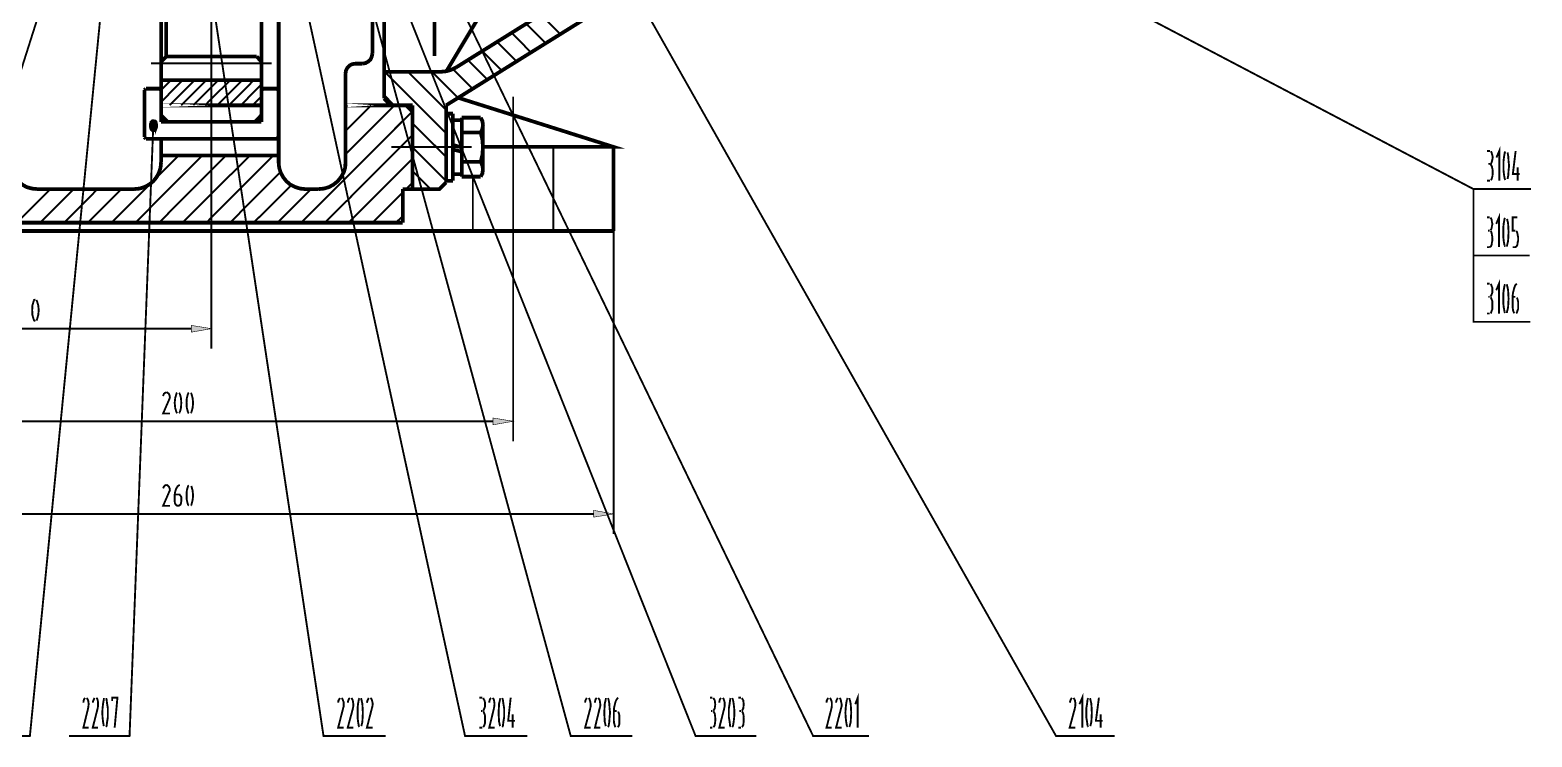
# Model space of a CAD drawing. Header units: millimetres. Extents: x -5 to 3318, y -968 to 297.
# Drawn here: x 500.7 to 799, y -323.1 to -182.8 of the extents above; entities that cross this region are included whole.
import ezdxf

# ---------------------------------------------------------------- set-up
doc = ezdxf.new("R2010")
doc.units = ezdxf.units.MM
doc.header["$LTSCALE"] = 0.25
doc.layers.add('H', color=7, linetype='Continuous')
doc.layers.add('P', color=7, linetype='Continuous')

msp = doc.modelspace()

# ---------------------------------------------------------------- hatches: boundary and pattern name
at = {"layer": 'H', "linetype": 'Continuous'}
for points in [[(532.73, -241.391), (532.73, -242.742), (536.737, -242.092), (532.73, -241.391)], [(592.694, -259.825), (592.694, -261.126), (596.653, -260.475), (592.694, -259.825)], [(612.631, -278.16), (612.631, -279.461), (616.59, -278.81), (612.631, -278.16)]]:
    msp.add_hatch(color=3, dxfattribs=at).paths.add_polyline_path(points)

# ---------------------------------------------------------------- linework, layer by layer
at = {"layer": 'P', "color": 3}
for points, const_width in [([(528.124, -118.208), (558.98, -322.893), (571.303, -322.893)], 0.375), ([(588.937, -118.91), (704.454, -322.893), (716.078, -322.893)], 0.375), ([(559.883, -123.667), (656.213, -322.893), (667.335, -322.893)], 0.375), ([(581.022, -187.939), (581.022, -137.745)], 0.747), ([(536.689, -147.213), (536.689, -232.723)], 0.375), ([(673.898, -154.776), (787.362, -214.34), (798.781, -214.34)], 0.375), ([(509.789, -156.48), (456.939, -322.893), (444.966, -322.893)], 0.375), ([(604.267, -156.08), (583.328, -191.046)], 0.747), ([(583.328, -197.709), (644.893, -159.386)], 0.747), ([(516.301, -163.444), (500.669, -322.893), (488.449, -322.893)], 0.375), ([(585.23, -190.242), (621.75, -167.499)], 0.747), ([(554.121, -171.507), (587.085, -322.893), (599.456, -322.893)], 0.375), ([(572.306, -170.856), (632.869, -322.893), (644.941, -322.893)], 0.375), ([(550.063, -176.068), (550.063, -208.978), (550.165, -210.08), (550.466, -211.034), (550.966, -211.985), (551.616, -212.786), (552.369, -213.436), (553.371, -213.939), (554.323, -214.237), (555.322, -214.34)], 0.747), ([(571.002, -196.354), (571.002, -175.815)], 0.747), ([(526.721, -176.417), (526.721, -201.014)], 0.747), ([(526.721, -176.417), (526.721, -197.709)], 0.747), ([(527.72, -188.038), (527.72, -176.417)], 0.747), ([(546.658, -176.417), (546.658, -201.014)], 0.747), ([(568.699, -180.725), (568.699, -187.388)], 0.747), ([(569.301, -180.725), (608.073, -322.893), (620.296, -322.893)], 0.375), ([(603.114, -185.383), (599.206, -181.526)], 0.375), ([(606.019, -183.58), (602.162, -179.723)], 0.375), ([(600.157, -187.186), (596.352, -183.33)], 0.375), ([(527.72, -188.038), (526.721, -189.041)], 0.747), ([(527.72, -188.038), (545.706, -188.038)], 0.747), ([(545.706, -188.038), (546.658, -189.041)], 0.747), ([(566.697, -189.441), (567.296, -189.342), (567.847, -189.041), (568.298, -188.64), (568.548, -188.089), (568.699, -187.388)], 0.747), ([(594.398, -190.844), (590.49, -186.936)], 0.375), ([(597.303, -188.99), (593.447, -185.133)], 0.375), ([(524.716, -189.393), (548.711, -189.393)], 0.375), ([(565.393, -189.441), (564.692, -189.541), (564.192, -189.793), (563.74, -190.242), (563.439, -190.793), (563.34, -191.446)], 0.747), ([(565.393, -189.441), (566.697, -189.441)], 0.747), ([(571.002, -191.046), (582.424, -191.046)], 0.747), ([(583.328, -203.266), (572.456, -192.398), (571.104, -191.046)], 0.375), ([(583.328, -198.609), (575.762, -191.046)], 0.375), ([(585.682, -196.254), (580.522, -191.046)], 0.375), ([(582.424, -191.046), (583.427, -190.944), (584.378, -190.643), (585.23, -190.242)], 0.747), ([(588.587, -194.451), (584.679, -190.543)], 0.375), ([(591.541, -192.648), (587.636, -188.74)], 0.375), ([(526.721, -192.699), (546.658, -192.699)], 0.747), ([(526.721, -194.701), (528.723, -192.699)], 0.375), ([(526.721, -197.055), (531.029, -192.699)], 0.375), ([(528.422, -197.709), (533.383, -192.699)], 0.375), ([(530.728, -197.709), (535.738, -192.699)], 0.375), ([(533.131, -197.709), (536.689, -194.102), (538.14, -192.699)], 0.375), ([(536.689, -196.405), (539.543, -193.65)], 0.375), ([(537.842, -197.709), (539.844, -195.703), (542.849, -192.699)], 0.375), ([(539.543, -193.65), (540.495, -192.699)], 0.375), ([(540.197, -197.709), (545.155, -192.699)], 0.375), ([(542.551, -197.709), (546.658, -193.551)], 0.375), ([(563.34, -191.446), (563.34, -208.978)], 0.747), ([(523.713, -194.4), (523.415, -194.701)], 0.747), ([(523.415, -194.701), (523.415, -204.019)], 0.747), ([(523.713, -194.4), (526.42, -194.4)], 0.747), ([(526.42, -194.4), (526.721, -194.701), (526.721, -197.709)], 0.747), ([(535.485, -197.709), (536.689, -196.405)], 0.375), ([(544.854, -197.709), (546.658, -195.905)], 0.375), ([(547.058, -194.4), (546.658, -194.701), (546.658, -197.709)], 0.747), ([(547.058, -194.4), (549.662, -194.4)], 0.747), ([(549.662, -194.4), (550.063, -194.701)], 0.747), ([(550.063, -194.701), (550.063, -204.019), (549.662, -204.371)], 0.747), ([(571.002, -196.354), (572.357, -197.709)], 0.747), ([(573.007, -197.709), (571.002, -195.652)], 0.375), ([(590.641, -205.973), (616.59, -205.973), (585.682, -196.203)], 0.747), ([(596.653, -196.005), (596.653, -232.723)], 0.375), ([(526.721, -197.709), (546.658, -197.709), (526.721, -197.709)], 0.747), ([(526.721, -199.66), (528.021, -201.014)], 0.747), ([(546.658, -199.66), (545.354, -201.014)], 0.747), ([(563.34, -197.709), (575.361, -197.709), (563.34, -197.709)], 0.747), ([(563.34, -198.058), (563.74, -197.709)], 0.375), ([(563.34, -202.818), (568.449, -197.709)], 0.375), ([(563.34, -207.475), (573.106, -197.709)], 0.375), ([(572.357, -197.709), (576.665, -197.709)], 0.747), ([(574.759, -200.764), (576.614, -198.961)], 0.375), ([(575.361, -197.709), (576.665, -199.009)], 0.747), ([(576.665, -214.34), (576.665, -197.709)], 0.747), ([(576.665, -199.009), (576.665, -214.34)], 0.747), ([(583.328, -213.036), (583.328, -197.709)], 0.747), ([(583.328, -199.361), (584.679, -199.361)], 0.747), ([(584.679, -212.687), (584.679, -199.361)], 0.747), ([(586.432, -200.162), (586.432, -211.883)], 0.747), ([(590.189, -200.162), (586.432, -200.162)], 0.747), ([(590.189, -203.119), (590.541, -202.366), (590.641, -201.665), (590.541, -200.864), (590.189, -200.162)], 0.747), ([(525.167, -201.815), (520.459, -322.893), (508.434, -322.893)], 0.375), ([(524.815, -200.813), (524.517, -201.364), (524.517, -202.065), (524.665, -202.568), (524.966, -202.818), (525.468, -202.818), (525.718, -202.568)], 0.375), ([(524.517, -201.364), (525.869, -201.364)], 0.375), ([(524.517, -201.565), (525.917, -201.565)], 0.375), ([(524.517, -201.716), (525.917, -201.716)], 0.375), ([(524.517, -201.915), (525.917, -201.915)], 0.375), ([(524.517, -202.065), (525.917, -202.065)], 0.375), ([(525.468, -200.662), (524.966, -200.662), (524.815, -200.813), (525.619, -200.813)], 0.375), ([(524.565, -202.267), (525.818, -202.267)], 0.375), ([(524.616, -202.366), (524.616, -201.165), (525.818, -201.165)], 0.375), ([(524.616, -202.417), (525.769, -202.417)], 0.375), ([(524.665, -201.014), (525.769, -201.014)], 0.375), ([(524.716, -200.912), (524.716, -202.568)], 0.375), ([(524.815, -202.616), (525.619, -202.616)], 0.375), ([(524.866, -200.764), (524.866, -202.667)], 0.375), ([(524.917, -200.713), (524.917, -202.818)], 0.375), ([(525.017, -200.662), (525.017, -202.818)], 0.375), ([(525.167, -200.662), (525.167, -202.818)], 0.375), ([(525.267, -200.662), (525.267, -202.818)], 0.375), ([(525.417, -200.662), (525.417, -202.818)], 0.375), ([(525.468, -200.662), (525.769, -200.912), (525.917, -201.463), (525.917, -202.065), (525.718, -202.568), (525.718, -200.864)], 0.375), ([(525.517, -200.713), (525.517, -202.818)], 0.375), ([(525.568, -200.764), (525.568, -202.667)], 0.375), ([(525.818, -201.114), (525.818, -202.315)], 0.375), ([(526.721, -201.014), (545.354, -201.014)], 0.747), ([(528.021, -201.014), (546.658, -201.014)], 0.747), ([(563.039, -212.485), (574.759, -200.764)], 0.375), ([(581.374, -205.973), (576.665, -201.315)], 0.375), ([(584.679, -200.662), (586.432, -200.662)], 0.747), ([(590.189, -203.119), (586.432, -203.119)], 0.747), ([(590.189, -211.883), (590.541, -211.233), (590.641, -210.432), (590.541, -209.679), (590.189, -208.929), (590.541, -207.475), (590.641, -206.072), (590.541, -204.57), (590.189, -203.119)], 0.747), ([(590.641, -201.665), (590.641, -210.432)], 0.747), ([(523.415, -204.019), (523.713, -204.371)], 0.747), ([(523.713, -204.371), (549.662, -204.371)], 0.747), ([(526.721, -204.371), (526.721, -208.978)], 0.747), ([(563.891, -216.393), (575.762, -204.471)], 0.375), ([(587.934, -205.973), (572.456, -205.973)], 0.375), ([(575.762, -204.471), (576.665, -203.567)], 0.375), ([(583.328, -207.978), (581.374, -205.973)], 0.375), ([(582.674, -205.973), (588.386, -205.973)], 0.375), ([(584.83, -205.624), (586.432, -206.072)], 0.747), ([(604.616, -205.973), (604.616, -222.655)], 0.375), ([(616.59, -205.973), (616.59, -222.655)], 0.747), ([(496.764, -208.978), (496.864, -210.08), (497.213, -211.034), (497.665, -211.985), (498.366, -212.786), (499.119, -213.436), (500.019, -213.939), (501.073, -214.237), (502.072, -214.34)], 0.747), ([(521.41, -214.34), (522.461, -214.237), (523.415, -213.939), (524.366, -213.436), (525.167, -212.786), (525.818, -211.985), (526.32, -211.034), (526.618, -210.08), (526.721, -208.978)], 0.747), ([(521.612, -221.002), (524.517, -218.097), (534.886, -207.677)], 0.375), ([(525.619, -212.235), (530.225, -207.677)], 0.375), ([(526.32, -221.002), (536.689, -210.582), (539.594, -207.677)], 0.375), ([(550.063, -207.677), (526.721, -207.677)], 0.747), ([(542, -210.031), (544.354, -207.677)], 0.375), ([(542.599, -214.087), (549.012, -207.677)], 0.375), ([(558.029, -214.34), (559.08, -214.237), (560.082, -213.939), (560.985, -213.436), (561.786, -212.786), (562.437, -211.985), (562.988, -211.034), (563.289, -210.08), (563.34, -208.978)], 0.747), ([(563.99, -221.002), (564.692, -220.25), (576.665, -208.276)], 0.375), ([(583.328, -212.735), (576.665, -206.072)], 0.375), ([(584.679, -206.473), (586.432, -206.924)], 0.747), ([(590.189, -208.929), (586.432, -208.929)], 0.747), ([(790.065, -206.774), (790.616, -206.774)], 0.375), ([(790.818, -209.279), (790.917, -209.128), (791.017, -208.827), (791.119, -208.427), (791.167, -208.077), (791.119, -207.677), (791.017, -207.325), (790.917, -207.024), (790.818, -206.825)], 0.375), ([(792.471, -212.687), (792.471, -206.774), (791.92, -208.077)], 0.375), ([(793.573, -207.075), (793.422, -207.927), (793.323, -208.827), (793.323, -209.73), (793.323, -210.631), (793.422, -211.534), (793.573, -212.335)], 0.375), ([(793.672, -206.873), (793.573, -207.075)], 0.375), ([(794.124, -212.335), (794.274, -211.534), (794.325, -210.631), (794.425, -209.73), (794.325, -208.827), (794.274, -207.927), (794.124, -207.075)], 0.375), ([(795.728, -206.774), (795.175, -211.332), (796.529, -211.332)], 0.375), ([(536.689, -215.291), (542, -210.031)], 0.375), ([(543.201, -218.196), (550.415, -210.983)], 0.375), ([(580.272, -214.34), (577.767, -211.883), (576.665, -210.733)], 0.375), ([(584.679, -211.383), (586.432, -211.383)], 0.747), ([(590.189, -211.883), (586.432, -211.883)], 0.747), ([(588.636, -211.883), (588.636, -222.655)], 0.375), ([(790.616, -209.33), (790.318, -209.33)], 0.375), ([(791.167, -210.682), (791.119, -210.332), (791.017, -209.881), (790.917, -209.679), (790.818, -209.48), (790.616, -209.33)], 0.375), ([(790.818, -212.584), (790.917, -212.434), (791.017, -212.136), (791.119, -211.784), (791.167, -211.332)], 0.375), ([(791.167, -210.682), (791.167, -211.332)], 0.375), ([(796.129, -210.031), (796.129, -212.687)], 0.375), ([(498.065, -221.002), (504.728, -214.34)], 0.375), ([(502.072, -214.34), (521.41, -214.34)], 0.747), ([(502.726, -221.002), (509.388, -214.34)], 0.375), ([(507.483, -221.002), (511.041, -217.444), (514.097, -214.34)], 0.375), ([(512.191, -221.002), (518.854, -214.34)], 0.375), ([(516.852, -221.002), (524.616, -213.286)], 0.375), ([(536.689, -220), (542.599, -214.087)], 0.375), ([(545.104, -221.002), (552.568, -213.587)], 0.375), ([(549.864, -221.002), (556.475, -214.34)], 0.375), ([(554.573, -221.002), (563.039, -212.485)], 0.375), ([(555.322, -214.34), (558.029, -214.34)], 0.747), ([(574.711, -214.34), (576.665, -214.34)], 0.747), ([(574.711, -221.002), (574.711, -214.34)], 0.747), ([(575.361, -214.34), (576.665, -213.036)], 0.375), ([(583.328, -213.036), (581.973, -214.34), (576.665, -214.34)], 0.747), ([(584.679, -212.687), (583.328, -212.687)], 0.747), ([(787.362, -214.34), (787.362, -227.514), (798.531, -227.514)], 0.375), ([(790.616, -212.687), (790.065, -212.687)], 0.375), ([(793.573, -212.335), (793.672, -212.536)], 0.375), ([(530.978, -221.002), (536.689, -215.291)], 0.375), ([(559.23, -221.002), (563.891, -216.393)], 0.375), ([(568.699, -221.002), (574.711, -214.99)], 0.375), ([(483.439, -221.002), (574.711, -221.002)], 0.747), ([(535.738, -221.002), (536.689, -220)], 0.375), ([(540.446, -221.002), (543.201, -218.196)], 0.375), ([(573.356, -221.002), (574.711, -219.699)], 0.375), ([(790.017, -219.949), (790.568, -219.949)], 0.375), ([(790.719, -222.505), (790.869, -222.354), (790.969, -222.053), (791.017, -221.704), (791.119, -221.252), (791.017, -220.852), (790.969, -220.451), (790.869, -220.198), (790.719, -220)], 0.375), ([(792.42, -225.861), (792.42, -219.949), (791.869, -221.252)], 0.375), ([(793.522, -220.25), (793.371, -221.102), (793.272, -221.954), (793.272, -222.854), (793.272, -223.805), (793.371, -224.708), (793.522, -225.509)], 0.375), ([(793.624, -220.051), (793.522, -220.25)], 0.375), ([(794.024, -225.509), (794.223, -224.708), (794.274, -223.805), (794.325, -222.854), (794.274, -221.954), (794.223, -221.102), (794.024, -220.25)], 0.375), ([(795.677, -222.604), (795.126, -222.604), (795.126, -219.949), (796.078, -219.949)], 0.375), ([(443.512, -222.655), (616.59, -222.655)], 0.747), ([(616.59, -222.655), (616.59, -282.818)], 0.375), ([(790.568, -222.604), (790.267, -222.604)], 0.375), ([(791.119, -223.908), (791.017, -223.456), (790.969, -223.104), (790.869, -222.806), (790.719, -222.655)], 0.375), ([(795.126, -225.861), (795.677, -225.861), (795.828, -225.759), (795.978, -225.609), (796.078, -225.359), (796.129, -224.907), (796.228, -224.558), (796.228, -223.908), (796.129, -223.456), (796.078, -223.104), (795.978, -222.806), (795.828, -222.655)], 0.375), ([(790.568, -225.861), (790.017, -225.861)], 0.375), ([(790.568, -225.861), (790.719, -225.759), (790.869, -225.609), (790.969, -225.359), (791.017, -224.907), (791.119, -224.558)], 0.375), ([(791.119, -223.908), (791.119, -224.558)], 0.375), ([(793.522, -225.509), (793.624, -225.759)], 0.375), ([(793.973, -225.759), (794.024, -225.509)], 0.375), ([(787.362, -227.514), (787.362, -240.689), (798.634, -240.689)], 0.375), ([(536.689, -232.723), (536.689, -245.997)], 0.375), ([(596.653, -232.723), (596.653, -264.434)], 0.375), ([(792.42, -239.036), (792.42, -233.123), (791.869, -234.427)], 0.375), ([(790.017, -233.123), (790.568, -233.123)], 0.375), ([(790.568, -235.728), (790.318, -235.728)], 0.375), ([(790.719, -235.679), (790.869, -235.478), (790.969, -235.228), (791.119, -234.827), (791.119, -234.427), (791.119, -233.975), (790.969, -233.626), (790.869, -233.325), (790.719, -233.174)], 0.375), ([(793.522, -233.475), (793.371, -234.327), (793.272, -235.128), (793.272, -236.131), (793.272, -236.98), (793.371, -237.832), (793.522, -238.684)], 0.375), ([(793.624, -233.226), (793.522, -233.475)], 0.375), ([(794.024, -233.475), (793.973, -233.226)], 0.375), ([(794.024, -238.684), (794.223, -237.832), (794.274, -236.98), (794.325, -236.131), (794.274, -235.128), (794.223, -234.327), (794.024, -233.475)], 0.375), ([(795.978, -233.123), (795.677, -233.373), (795.476, -233.876), (795.325, -234.427), (795.175, -235.077), (795.126, -235.728), (795.126, -237.733), (795.175, -238.133), (795.226, -238.485), (795.376, -238.835), (795.476, -238.985)], 0.375), ([(795.677, -235.728), (795.126, -235.728)], 0.375), ([(501.422, -236.531), (501.172, -237.432), (501.121, -238.383), (501.172, -239.334), (501.422, -240.238)], 0.375), ([(501.774, -236.281), (501.521, -236.33), (501.422, -236.531)], 0.375), ([(502.072, -236.531), (501.973, -236.33)], 0.375), ([(502.072, -240.238), (502.325, -239.334), (502.425, -238.383), (502.325, -237.432), (502.072, -236.531)], 0.375), ([(791.119, -237.082), (791.119, -236.631), (790.969, -236.281), (790.869, -235.98), (790.719, -235.83)], 0.375), ([(790.719, -238.985), (790.869, -238.835), (790.969, -238.485), (791.119, -238.133), (791.119, -237.733)], 0.375), ([(791.119, -237.082), (791.119, -237.733)], 0.375), ([(793.522, -238.684), (793.624, -238.934)], 0.375), ([(793.973, -238.934), (794.024, -238.684)], 0.375), ([(795.828, -238.985), (795.978, -238.835), (796.078, -238.485), (796.228, -238.133), (796.228, -237.733), (796.228, -237.082), (796.228, -236.73), (796.129, -236.33), (796.078, -236.131), (795.978, -235.878)], 0.375), ([(501.422, -240.238), (501.521, -240.439), (501.774, -240.487)], 0.375), ([(501.973, -240.439), (502.072, -240.238)], 0.375), ([(532.73, -241.391), (532.73, -242.742), (536.689, -242.041), (532.73, -241.391)], 0.108), ([(790.568, -239.036), (790.017, -239.036)], 0.375), ([(532.73, -242.041), (467.458, -242.041)], 0.375), ([(528.322, -256.119), (527.121, -258.874), (528.473, -258.874)], 0.375), ([(527.823, -254.665), (527.522, -254.764), (527.272, -254.966), (527.121, -255.417)], 0.375), ([(528.322, -256.119), (528.473, -255.716), (528.422, -255.366), (528.271, -254.966), (528.021, -254.764), (527.823, -254.665)], 0.375), ([(529.777, -254.915), (529.524, -255.818), (529.424, -256.769), (529.524, -257.772), (529.777, -258.672)], 0.375), ([(529.927, -254.764), (529.777, -254.915)], 0.375), ([(530.427, -254.915), (530.276, -254.764)], 0.375), ([(530.427, -258.672), (530.677, -257.772), (530.728, -256.769), (530.677, -255.818), (530.427, -254.915)], 0.375), ([(532.08, -254.915), (531.83, -255.818), (531.779, -256.769), (531.83, -257.772), (532.08, -258.672)], 0.375), ([(532.23, -254.764), (532.08, -254.915)], 0.375), ([(532.73, -254.915), (532.631, -254.764)], 0.375), ([(532.73, -258.672), (532.983, -257.772), (533.082, -256.769), (532.983, -255.818), (532.73, -254.915)], 0.375), ([(529.777, -258.672), (529.927, -258.822)], 0.375), ([(530.276, -258.822), (530.427, -258.672)], 0.375), ([(532.08, -258.672), (532.23, -258.822)], 0.375), ([(532.631, -258.822), (532.73, -258.672)], 0.375), ([(467.458, -260.424), (592.643, -260.424)], 0.375), ([(592.643, -259.774), (592.643, -261.126), (596.653, -260.424), (592.643, -259.774)], 0.108), ([(528.322, -274.451), (527.121, -277.206), (528.473, -277.206)], 0.375), ([(527.823, -273.048), (527.522, -273.15), (527.272, -273.4), (527.121, -273.75)], 0.375), ([(528.322, -274.451), (528.473, -274.102), (528.422, -273.75), (528.271, -273.4), (528.021, -273.15), (527.823, -273.048)], 0.375), ([(530.427, -273.048), (530.026, -273.301), (529.725, -273.801), (529.524, -274.352), (529.424, -274.954), (529.424, -276.306), (529.476, -276.706), (529.626, -276.956), (529.825, -277.158), (530.075, -277.206), (530.328, -277.158), (530.577, -276.956), (530.677, -276.706), (530.728, -276.306), (530.728, -275.854), (530.728, -275.454), (530.577, -275.204), (530.376, -274.954), (530.075, -274.954), (529.424, -274.954)], 0.375), ([(532.08, -273.25), (531.83, -274.201), (531.779, -275.204), (531.83, -276.056), (532.08, -277.058)], 0.375), ([(532.23, -273.15), (532.08, -273.25)], 0.375), ([(532.73, -277.058), (532.983, -276.056), (533.082, -275.204), (532.983, -274.201), (532.73, -273.25)], 0.375), ([(532.08, -277.058), (532.23, -277.158)], 0.375), ([(532.631, -277.158), (532.73, -277.058)], 0.375), ([(612.631, -278.81), (447.471, -278.81)], 0.375), ([(612.631, -278.109), (612.631, -279.461), (616.59, -278.81), (612.631, -278.109)], 0.108), ([(511.64, -315.33), (511.442, -315.58), (511.342, -315.881), (511.291, -316.281)], 0.375), ([(512.242, -317.332), (512.294, -316.983), (512.342, -316.531), (512.294, -316.182), (512.242, -315.83), (512.092, -315.529), (511.941, -315.33)], 0.375), ([(513.495, -315.33), (513.395, -315.58), (513.245, -315.881), (513.146, -316.281)], 0.375), ([(514.145, -317.332), (514.196, -316.983), (514.196, -316.531), (514.196, -316.182), (514.145, -315.83), (514.046, -315.529), (513.844, -315.33)], 0.375), ([(515.349, -315.631), (515.199, -316.48), (515.097, -317.383), (515.048, -318.284), (515.097, -319.187), (515.199, -320.087), (515.349, -320.939)], 0.375), ([(515.398, -315.378), (515.349, -315.631)], 0.375), ([(515.9, -315.631), (515.798, -315.378)], 0.375), ([(515.9, -320.939), (516, -320.087), (516.15, -319.187), (516.15, -318.284), (516.15, -317.383), (516, -316.48), (515.9, -315.631)], 0.375), ([(517.502, -321.24), (518.053, -315.279), (517.002, -315.279), (517.002, -315.929)], 0.375), ([(562.238, -315.33), (562.136, -315.58), (561.937, -315.881), (561.886, -316.281)], 0.375), ([(562.888, -317.332), (562.988, -316.983), (562.988, -316.531), (562.988, -316.182), (562.837, -315.83), (562.738, -315.529), (562.587, -315.33)], 0.375), ([(564.192, -315.33), (563.99, -315.58), (563.891, -315.881), (563.788, -316.281)], 0.375), ([(564.842, -317.332), (564.893, -316.983), (564.893, -316.531), (564.842, -316.182), (564.791, -315.83), (564.64, -315.529), (564.541, -315.33)], 0.375), ([(565.995, -315.631), (565.845, -316.48), (565.742, -317.383), (565.742, -318.284), (565.742, -319.187), (565.845, -320.087), (565.995, -320.939)], 0.375), ([(566.094, -315.378), (565.995, -315.631)], 0.375), ([(566.495, -315.631), (566.444, -315.378)], 0.375), ([(566.495, -320.939), (566.697, -320.087), (566.745, -319.187), (566.796, -318.284), (566.745, -317.383), (566.697, -316.48), (566.495, -315.631)], 0.375), ([(567.946, -315.33), (567.847, -315.58), (567.696, -315.881), (567.597, -316.281)], 0.375), ([(568.599, -317.332), (568.699, -316.983), (568.75, -316.531), (568.699, -316.182), (568.599, -315.83), (568.5, -315.529), (568.298, -315.33)], 0.375), ([(589.939, -315.279), (590.49, -315.279)], 0.375), ([(590.692, -317.883), (590.791, -317.684), (590.942, -317.383), (591.041, -317.031), (591.041, -316.582), (591.041, -316.23), (590.942, -315.83), (590.791, -315.58), (590.692, -315.33)], 0.375), ([(592.242, -315.33), (592.044, -315.58), (591.944, -315.881), (591.893, -316.281)], 0.375), ([(592.844, -317.332), (592.896, -316.983), (592.944, -316.531), (592.896, -316.182), (592.844, -315.83), (592.745, -315.529), (592.543, -315.33)], 0.375), ([(594.046, -315.631), (593.847, -316.48), (593.796, -317.383), (593.748, -318.284), (593.796, -319.187), (593.847, -320.087), (594.046, -320.939)], 0.375), ([(594.097, -315.378), (594.046, -315.631)], 0.375), ([(594.597, -315.631), (594.446, -315.378)], 0.375), ([(594.597, -320.939), (594.699, -320.087), (594.849, -319.187), (594.849, -318.284), (594.849, -317.383), (594.699, -316.48), (594.597, -315.631)], 0.375), ([(596.15, -315.279), (595.65, -319.888), (597.002, -319.888)], 0.375), ([(611.279, -315.33), (611.128, -315.58), (610.978, -315.881), (610.93, -316.281)], 0.375), ([(611.98, -317.332), (612.031, -316.983), (612.031, -316.531), (611.98, -316.182), (611.881, -315.83), (611.782, -315.529), (611.679, -315.33)], 0.375), ([(613.233, -315.33), (613.031, -315.58), (612.932, -315.881), (612.883, -316.281)], 0.375), ([(613.835, -317.332), (613.934, -316.983), (613.934, -316.531), (613.883, -316.182), (613.835, -315.83), (613.684, -315.529), (613.534, -315.33)], 0.375), ([(615.036, -315.631), (614.835, -316.48), (614.786, -317.383), (614.735, -318.284), (614.786, -319.187), (614.835, -320.087), (615.036, -320.939)], 0.375), ([(615.087, -315.378), (615.036, -315.631)], 0.375), ([(615.587, -315.631), (615.437, -315.378)], 0.375), ([(615.587, -320.939), (615.738, -320.087), (615.789, -319.187), (615.888, -318.284), (615.789, -317.383), (615.738, -316.48), (615.587, -315.631)], 0.375), ([(617.49, -315.279), (617.192, -315.631), (616.99, -316.031), (616.84, -316.582), (616.689, -317.284), (616.638, -317.934), (616.638, -319.888), (616.689, -320.34), (616.788, -320.689), (616.891, -320.99), (616.99, -321.141)], 0.375), ([(635.726, -315.279), (636.225, -315.279)], 0.375), ([(636.376, -317.883), (636.526, -317.684), (636.677, -317.383), (636.728, -317.031), (636.776, -316.582), (636.728, -316.23), (636.677, -315.83), (636.526, -315.58), (636.376, -315.33)], 0.375), ([(637.929, -315.33), (637.728, -315.58), (637.628, -315.881), (637.58, -316.281)], 0.375), ([(638.58, -317.332), (638.631, -316.983), (638.631, -316.531), (638.631, -316.182), (638.532, -315.83), (638.429, -315.529), (638.279, -315.33)], 0.375), ([(639.733, -315.631), (639.633, -316.48), (639.483, -317.383), (639.483, -318.284), (639.483, -319.187), (639.633, -320.087), (639.733, -320.939)], 0.375), ([(639.832, -315.378), (639.733, -315.631)], 0.375), ([(640.284, -315.631), (640.133, -315.378)], 0.375), ([(640.284, -320.939), (640.434, -320.087), (640.534, -319.187), (640.585, -318.284), (640.534, -317.383), (640.434, -316.48), (640.284, -315.631)], 0.375), ([(641.335, -315.279), (641.886, -315.279)], 0.375), ([(642.087, -317.883), (642.187, -317.684), (642.337, -317.383), (642.388, -317.031), (642.439, -316.582), (642.388, -316.23), (642.337, -315.83), (642.187, -315.58), (642.087, -315.33)], 0.375), ([(659.221, -315.33), (659.07, -315.58), (658.92, -315.881), (658.869, -316.281)], 0.375), ([(659.871, -317.332), (659.92, -316.983), (659.92, -316.531), (659.92, -316.182), (659.82, -315.83), (659.67, -315.529), (659.57, -315.33)], 0.375), ([(661.124, -315.33), (660.973, -315.58), (660.823, -315.881), (660.772, -316.281)], 0.375), ([(661.774, -317.332), (661.873, -316.983), (661.873, -316.531), (661.774, -316.182), (661.723, -315.83), (661.624, -315.529), (661.473, -315.33)], 0.375), ([(662.927, -315.631), (662.777, -316.48), (662.677, -317.383), (662.626, -318.284), (662.677, -319.187), (662.777, -320.087), (662.927, -320.939)], 0.375), ([(663.078, -315.378), (662.927, -315.631)], 0.375), ([(663.478, -315.631), (663.379, -315.378)], 0.375), ([(663.478, -320.939), (663.677, -320.087), (663.728, -319.187), (663.779, -318.284), (663.728, -317.383), (663.677, -316.48), (663.478, -315.631)], 0.375), ([(665.08, -321.24), (665.08, -315.279), (664.58, -316.582)], 0.375), ([(707.612, -315.33), (707.41, -315.58), (707.311, -315.881), (707.16, -316.281)], 0.375), ([(708.211, -317.332), (708.262, -316.983), (708.313, -316.531), (708.262, -316.182), (708.211, -315.83), (708.06, -315.529), (707.913, -315.33)], 0.375), ([(709.665, -321.24), (709.665, -315.279), (709.114, -316.582)], 0.375), ([(710.716, -315.631), (710.616, -316.48), (710.466, -317.383), (710.466, -318.284), (710.466, -319.187), (710.616, -320.087), (710.716, -320.939)], 0.375), ([(710.866, -315.378), (710.716, -315.631)], 0.375), ([(711.267, -315.631), (711.218, -315.378)], 0.375), ([(711.267, -320.939), (711.468, -320.087), (711.52, -319.187), (711.568, -318.284), (711.52, -317.383), (711.468, -316.48), (711.267, -315.631)], 0.375), ([(712.971, -315.279), (712.369, -319.888), (713.723, -319.888)], 0.375), ([(512.242, -317.332), (511.291, -321.24), (512.342, -321.24)], 0.375), ([(514.145, -317.332), (513.146, -321.24), (514.196, -321.24)], 0.375), ([(562.888, -317.332), (561.886, -321.24), (562.988, -321.24)], 0.375), ([(564.842, -317.332), (563.788, -321.24), (564.893, -321.24)], 0.375), ([(568.599, -317.332), (567.597, -321.24), (568.75, -321.24)], 0.375), ([(590.49, -317.934), (590.24, -317.934)], 0.375), ([(591.041, -319.238), (591.041, -318.835), (590.942, -318.485), (590.791, -318.133), (590.692, -317.985)], 0.375), ([(591.041, -319.238), (591.041, -319.888)], 0.375), ([(592.844, -317.332), (591.893, -321.24), (592.944, -321.24)], 0.375), ([(596.551, -318.585), (596.551, -321.24)], 0.375), ([(611.98, -317.332), (610.93, -321.24), (612.031, -321.24)], 0.375), ([(613.835, -317.332), (612.883, -321.24), (613.934, -321.24)], 0.375), ([(617.192, -317.934), (616.638, -317.934)], 0.375), ([(617.391, -321.141), (617.541, -320.99), (617.692, -320.689), (617.743, -320.34), (617.743, -319.888), (617.743, -319.238), (617.743, -318.886), (617.692, -318.585), (617.592, -318.284), (617.49, -318.034)], 0.375), ([(636.225, -317.934), (635.924, -317.934)], 0.375), ([(636.776, -319.238), (636.728, -318.835), (636.677, -318.485), (636.526, -318.133), (636.376, -317.985)], 0.375), ([(636.776, -319.238), (636.776, -319.888)], 0.375), ([(638.58, -317.332), (637.58, -321.24), (638.631, -321.24)], 0.375), ([(641.886, -317.934), (641.587, -317.934)], 0.375), ([(642.439, -319.238), (642.388, -318.835), (642.337, -318.485), (642.187, -318.133), (642.087, -317.985)], 0.375), ([(642.439, -319.238), (642.439, -319.888)], 0.375), ([(659.871, -317.332), (658.869, -321.24), (659.92, -321.24)], 0.375), ([(661.774, -317.332), (660.772, -321.24), (661.873, -321.24)], 0.375), ([(708.211, -317.332), (707.16, -321.24), (708.313, -321.24)], 0.375), ([(713.323, -318.585), (713.323, -321.24)], 0.375), ([(515.798, -321.089), (515.9, -320.939)], 0.375), ([(565.995, -320.939), (566.094, -321.089)], 0.375), ([(590.49, -321.24), (589.939, -321.24)], 0.375), ([(590.692, -321.141), (590.791, -320.99), (590.942, -320.689), (591.041, -320.34), (591.041, -319.888)], 0.375), ([(594.446, -321.089), (594.597, -320.939)], 0.375), ([(615.437, -321.089), (615.587, -320.939)], 0.375), ([(636.225, -321.24), (635.726, -321.24)], 0.375), ([(636.376, -321.141), (636.526, -320.99), (636.677, -320.689), (636.728, -320.34), (636.776, -319.888)], 0.375), ([(639.733, -320.939), (639.832, -321.089)], 0.375), ([(640.133, -321.089), (640.284, -320.939)], 0.375), ([(641.886, -321.24), (641.335, -321.24)], 0.375), ([(642.087, -321.141), (642.187, -320.99), (642.337, -320.689), (642.388, -320.34), (642.439, -319.888)], 0.375), ([(662.927, -320.939), (663.078, -321.089)], 0.375), ([(663.379, -321.089), (663.478, -320.939)], 0.375), ([(710.716, -320.939), (710.866, -321.089)], 0.375)]:
    msp.add_lwpolyline(points, dxfattribs=dict(at, const_width=const_width))

doc.saveas('drawing.dxf')
